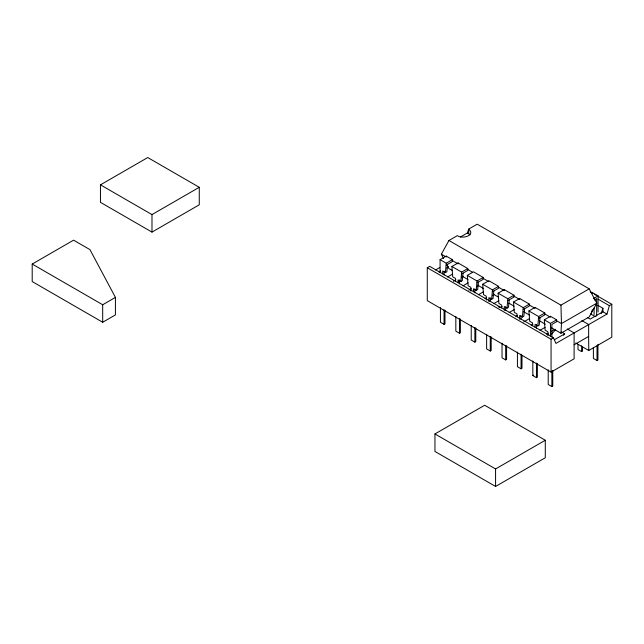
<?xml version="1.0" encoding="UTF-8"?>
<svg xmlns="http://www.w3.org/2000/svg" width="644" height="644" viewBox="0 0 644 644"><rect width="100%" height="100%" fill="white"/><g stroke="black" fill="none" stroke-linecap="round" stroke-linejoin="round"><path stroke-width="0.97" d="M551.401 327.724L560.948 333.238L561.471 323.578L560.948 305.159L448.94 240.494L441.357 254.235L443.587 258.453M442.67 273.909L442.67 271.027L445.423 272.613L446.236 263.211L440.077 259.653L440.077 272.71M447.652 264.265L446.839 271.8L445.423 272.613M458.069 282.797L458.069 279.915L460.822 281.509L461.635 272.098L451.911 266.487L452.724 276.823L455.477 278.417L455.477 281.299M463.052 273.153L462.239 280.687L460.822 281.509M473.469 291.684L473.469 288.802L476.222 290.396L477.035 280.993L467.311 275.374L468.116 285.719L470.877 287.305L470.877 291.152M478.444 282.048L477.639 289.583L476.222 290.396M488.868 301.537L488.868 297.697L491.622 299.283L492.435 289.881L482.71 284.27L483.515 294.606L486.276 296.2L486.276 300.04M493.843 290.935L493.038 298.47L491.622 299.283M504.268 310.424L504.268 306.584L507.021 308.178L507.834 298.768L498.11 293.157L498.915 303.501L501.668 305.087L501.668 307.969M509.243 299.83L508.43 307.357L507.021 308.178M519.668 319.319L519.668 315.479L522.421 317.065L523.226 307.663L513.501 302.044L514.315 312.388L517.068 313.982L517.068 316.856M524.643 308.718L523.83 316.252L522.421 317.065M535.059 327.249L535.059 324.367L537.821 325.961L538.626 316.55L528.901 310.939L529.714 321.276L532.467 322.869L532.467 325.751M540.042 317.605L539.229 325.139L537.821 325.961M567.292 328.987L574.102 332.916L574.102 358.813L551.063 372.111L427.278 300.651L427.278 267.751L429.701 266.35L553.494 337.81L555.917 343.413L606.954 314.087L609.377 305.683L611.8 304.282L611.8 337.182L588.761 350.481L575.768 342.978M592.383 309.651L590.926 314.151L595.169 316.598M601.158 313.652L602.905 308.251L597.817 305.312M460.42 236.992L467.375 232.975L468.719 229.079L477.196 224.184L589.204 288.85L596.787 303.187L589.204 316.928L560.948 333.238M446.872 268.041L448.192 266.527M458.56 281.621L459.88 280.108M461.853 277.83L463.173 276.316M477.252 286.725L478.573 285.203M492.652 295.612L493.972 294.099M551.61 334.204L555.571 329.656M563.395 335.315L564.716 333.801L561.544 331.966M100.456 184.844L147.742 157.547L199.27 187.299L199.27 204.8L151.984 232.098L100.456 202.345L100.456 184.844L151.984 214.597L199.27 187.299M32.2 264.056L73.577 240.164L89.943 249.614L115.421 297.399L115.421 314.9L102.686 322.25L32.2 281.557L32.2 264.056L102.686 304.749L115.421 297.399M448.94 240.494L457.417 235.607C461.99 239.407 476.021 235.479 468.719 229.079L468.719 233.756L469.959 234.835M440.077 259.653L446.22 256.103L452.386 259.661L452.386 261.536L446.236 265.078M446.236 263.211L452.386 259.661M435.521 269.989L439.772 267.542M438.862 271.921L440.552 270.939M451.911 266.487L458.053 262.937L467.777 268.556L467.777 270.424L461.635 273.974M447.588 276.96L452.684 274.022M461.635 272.098L467.777 268.556M453.408 281.299L455.952 279.826M467.311 275.374L473.453 271.824L483.177 277.443L483.177 279.311L477.035 282.861M462.988 285.847L468.075 282.909M477.035 280.993L483.177 277.443M468.808 290.186L471.352 288.721M482.71 284.27L488.852 280.72L498.577 286.33L498.577 288.206L492.435 291.756M478.387 294.735L483.475 291.796M492.435 289.881L498.577 286.33M485.053 298.591L486.751 297.608M440.432 307.639L440.432 322.25L444.07 324.351L444.98 323.827L444.98 310.191M498.11 293.157L504.252 289.607L513.976 295.226L513.976 297.093L507.834 300.643M493.787 303.63L498.875 300.692M507.834 298.768L513.976 295.226M500.452 307.478L502.151 306.496M455.831 316.534L455.831 331.137L459.47 333.238L460.38 332.715L460.38 319.078M513.501 302.044L519.652 298.502L529.376 304.113L529.376 305.989L523.226 309.531M509.179 312.517L514.274 309.579M523.226 307.663L529.376 304.113M515.852 316.373L517.551 315.391M471.231 325.421L471.231 340.032L474.87 342.133L475.779 341.61L475.779 327.973M528.901 310.939L535.051 307.389L544.776 313L544.776 314.876L538.626 318.426M523.733 321.903L529.674 318.466M538.626 316.55L544.776 313M560.948 305.159L589.204 288.85M531.252 325.26L532.95 324.278M486.631 334.308L486.631 348.919L490.269 351.02L491.179 350.497L491.179 336.86M547.867 335.605L547.867 331.757L545.114 330.171L544.301 319.827L550.443 316.276L556.609 319.835L556.609 321.71L551.876 324.439L551.876 337.078M544.301 319.827L550.459 323.385L556.609 319.835M593.462 298.558L598.067 295.894L598.067 311.97M539.978 330.3L545.074 327.361M594.291 299.951L596.658 298.583L596.658 316.083M596.787 303.187L561.471 323.578L556.609 320.768M546.651 334.147L548.342 333.173M551.739 331.209L555.136 329.253M502.03 343.204L502.03 357.814L505.669 359.907L506.578 359.384L506.578 345.748M427.278 267.751L551.063 339.211L553.494 337.81M554.532 339.678L564.716 333.801M517.43 352.091L517.43 366.702L521.068 368.803L521.978 368.279L521.978 355.617M574.102 344.822L588.648 336.418L588.648 324.52L581.838 320.583M532.83 360.986L532.83 375.589L533.739 375.066M434.95 433.951L484.666 405.253L545.291 440.255L545.291 457.755L495.574 486.453L434.95 451.452L434.95 433.951L495.574 468.953L545.291 440.255M532.83 375.589L536.46 377.69L537.37 377.167L537.37 363.53M577.99 344.645L577.99 349.515L581.629 351.616L582.538 351.093L582.538 347.197M548.221 369.873L548.221 384.484L551.86 386.585L552.769 386.054L552.769 370.477M593.39 347.696L593.39 358.41L597.028 360.503L597.938 359.98L597.938 344.395M591.908 292.344L598.067 295.894M590.137 291.78L592.738 293.278M594.468 294.276L596.207 295.282M597.938 296.28L611.8 304.282M598.115 299.178L609.377 305.683M467.375 232.975L468.719 233.756M606.954 314.087L602.905 311.752L590.178 319.102L587.634 317.629M441.357 254.235L445.415 256.578M452.386 260.595L458.053 263.871L458.053 262.937M467.777 269.49L472.64 272.299M483.177 278.377L488.852 281.653M498.577 287.272L504.252 290.541L504.252 289.607M513.976 296.159L518.839 298.969M529.376 305.047L535.051 308.323L535.051 307.389M544.776 313.942L550.443 317.218L550.443 316.276M452.418 270.577L448.94 268.572L447.161 265.199M461.965 276.091L468.043 279.601M477.598 285.115L483.676 288.625M493.224 294.139L498.432 297.142M508.857 303.163L514.065 306.166M523.612 311.68L529.69 315.19M539.245 320.704L545.323 324.214M498.15 306.568L499.849 307.55M588.648 336.418L588.761 350.481M602.905 308.251L602.905 312.066M597.028 345.9L597.028 360.503M594.066 307.969L594.066 314.691M581.629 345.772L581.629 351.616M551.86 371L551.86 386.585M551.063 339.211L551.063 372.111M550.459 323.385L550.459 336.442M536.476 324.512L536.476 328.351M536.46 363.079L536.46 377.69M521.077 315.624L521.077 319.464M521.068 354.192L521.068 368.803M519.652 298.502L519.652 299.436M505.677 306.729L505.677 310.569M505.669 345.305L505.669 359.907M495.574 468.953L495.574 486.453M490.277 297.842L490.277 301.682M490.269 336.409L490.269 351.02M474.878 288.947L474.878 292.795M474.87 327.522L474.87 342.133M459.486 280.06L459.486 283.899M459.47 318.635L459.47 333.238M446.22 256.103L446.22 257.045M444.086 271.172L444.086 275.012M444.07 309.74L444.07 324.351M151.984 214.597L151.984 232.098M102.686 304.749L102.686 322.25"/></g></svg>
